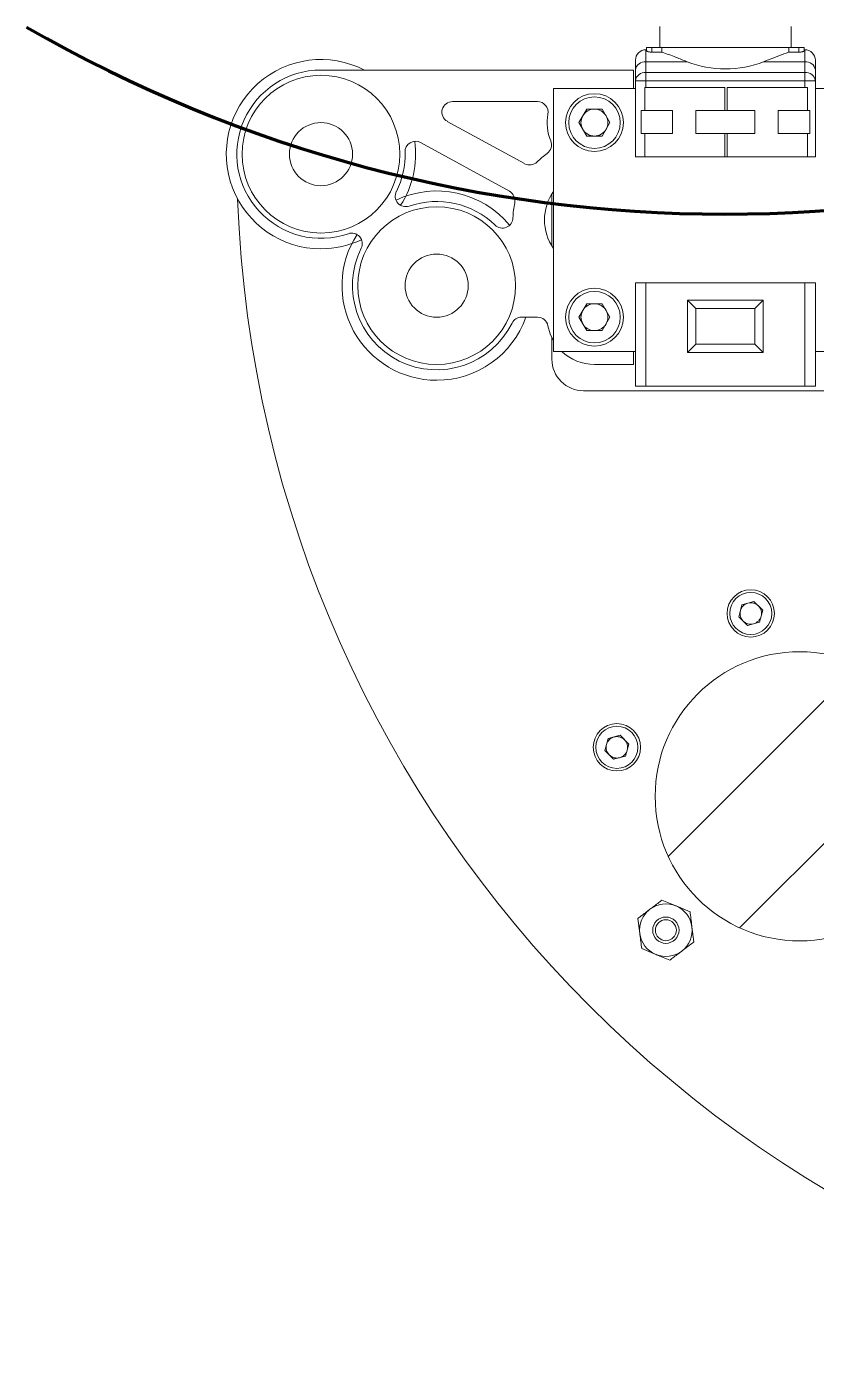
# Model space of a CAD drawing. Header units: millimetres. Extents: x 293 to 902, y 110 to 719.
# Drawn here: x 335.8 to 410.9, y 173.1 to 299.7 of the extents above; entities that cross this region are included whole.
import ezdxf

# ---------------------------------------------------------------- set-up
doc = ezdxf.new("R2010")
doc.units = ezdxf.units.MM

msp = doc.modelspace()

# ---------------------------------------------------------------- linework, layer by layer
at = {"color": 7, "linetype": 'Continuous', "lineweight": 15}
for p, q in [((396.01, 299.72), (396.01, 297.72)), ((408.51, 297.72), (408.51, 299.72)), ((394.77, 297.42), (394.77, 297.72)), ((395.27, 297.29), (395.27, 297.72)), ((395.27, 297.72), (396.23, 297.72)), ((396.23, 297.29), (396.23, 297.72)), ((408.28, 297.29), (408.28, 297.72)), ((408.28, 297.72), (409.25, 297.72)), ((409.25, 297.29), (409.25, 297.72)), ((409.75, 297.42), (409.75, 297.72)), ((394.71, 297.52), (394.77, 297.52)), ((394.71, 296.37), (394.71, 295.34)), ((398.63, 296.37), (394.71, 296.37)), ((396.23, 297.29), (395.27, 297.29)), ((409.81, 296.37), (405.88, 296.37)), ((409.25, 297.29), (408.28, 297.29)), ((409.75, 297.52), (409.81, 297.52)), ((409.81, 295.34), (409.81, 296.37)), ((363.81, 295.59), (393.51, 295.59)), ((393.51, 295.59), (393.51, 293.84)), ((393.71, 294.57), (393.71, 295.6)), ((394.71, 295.34), (409.81, 295.34)), ((410.81, 295.6), (410.81, 294.57)), ((385.91, 268.84), (385.91, 293.84)), ((385.91, 293.84), (393.71, 293.84)), ((393.71, 293.84), (393.71, 294.57)), ((393.71, 287.34), (393.71, 293.84)), ((394.59, 293.94), (394.59, 291.74)), ((394.59, 293.94), (402.21, 293.94)), ((409.81, 294.57), (394.71, 294.57)), ((402.21, 293.94), (402.21, 291.74)), ((402.42, 293.94), (402.42, 291.74)), ((402.42, 293.94), (410.05, 293.94)), ((410.05, 293.94), (410.05, 291.74)), ((410.81, 294.57), (410.81, 293.84)), ((410.81, 287.34), (410.81, 293.84)), ((418.61, 293.84), (410.81, 293.84)), ((384.4, 292.59), (376.31, 292.59)), ((388.33, 290.59), (389.07, 291.87)), ((390.54, 291.87), (389.07, 291.87)), ((390.54, 291.87), (391.28, 290.59)), ((394.24, 289.54), (394.24, 291.74)), ((397.22, 291.74), (394.24, 291.74)), ((394.59, 291.74), (397.22, 291.74)), ((397.22, 291.74), (397.22, 289.54)), ((399.46, 291.74), (399.46, 289.54)), ((399.46, 291.74), (402.21, 291.74)), ((405.06, 291.74), (399.46, 291.74)), ((402.42, 291.74), (405.06, 291.74)), ((405.06, 291.74), (405.06, 289.54)), ((407.29, 291.74), (410.05, 291.74)), ((407.29, 291.74), (407.29, 289.54)), ((410.27, 291.74), (407.29, 291.74)), ((410.27, 289.54), (410.27, 291.74)), ((375.82, 290.71), (383.17, 286.69)), ((388.33, 290.59), (389.07, 289.31)), ((391.28, 290.59), (390.54, 289.31)), ((389.07, 289.31), (390.54, 289.31)), ((397.22, 289.54), (394.24, 289.54)), ((394.59, 287.34), (394.59, 289.54)), ((397.22, 289.54), (394.59, 289.54)), ((402.21, 289.54), (399.46, 289.54)), ((405.06, 289.54), (399.46, 289.54)), ((402.21, 287.34), (402.21, 289.54)), ((402.42, 287.34), (402.42, 289.54)), ((405.06, 289.54), (402.42, 289.54)), ((410.05, 289.54), (407.29, 289.54)), ((410.27, 289.54), (407.29, 289.54)), ((410.05, 287.34), (410.05, 289.54)), ((373.28, 288.69), (381.73, 284.06)), ((410.81, 287.34), (393.71, 287.34)), ((385.76, 278.86), (385.76, 283.82)), ((393.71, 268.84), (393.71, 275.34)), ((393.71, 275.34), (410.81, 275.34)), ((410.81, 268.84), (410.81, 275.34)), ((398.66, 268.72), (398.66, 273.72)), ((399.46, 272.92), (398.66, 273.72)), ((398.66, 273.72), (405.86, 273.72)), ((405.06, 272.92), (405.86, 273.72)), ((405.86, 268.72), (405.86, 273.72)), ((388.33, 272.09), (389.07, 273.37)), ((390.54, 273.37), (389.07, 273.37)), ((390.54, 273.37), (391.28, 272.09)), ((399.46, 272.92), (399.46, 269.52)), ((405.06, 272.92), (399.46, 272.92)), ((405.06, 269.52), (405.06, 272.92)), ((384.4, 272.09), (382.87, 272.09)), ((388.33, 272.09), (389.07, 270.81)), ((391.28, 272.09), (390.54, 270.81)), ((385.76, 268.09), (385.76, 270.13)), ((389.07, 270.81), (390.54, 270.81)), ((385.91, 268.84), (393.71, 268.84)), ((393.51, 268.84), (393.51, 267.59)), ((393.71, 265.52), (393.71, 268.84)), ((399.46, 269.52), (398.66, 268.72)), ((398.66, 268.72), (405.86, 268.72)), ((399.46, 269.52), (405.06, 269.52)), ((405.06, 269.52), (405.86, 268.72)), ((418.61, 268.84), (410.81, 268.84)), ((410.81, 268.84), (410.81, 265.52)), ((389.81, 267.59), (393.51, 267.59)), ((415.76, 265.09), (388.76, 265.09)), ((394.71, 265.52), (409.81, 265.52)), ((403.83, 244.75), (403.53, 243.61)), ((403.83, 244.75), (404.97, 245.06)), ((405.81, 244.22), (404.97, 245.06)), ((403.53, 243.61), (404.36, 242.78)), ((405.81, 244.22), (405.5, 243.08)), ((405.5, 243.08), (404.36, 242.78)), ((396.82, 220.81), (415.04, 239.04)), ((391.11, 232.02), (390.8, 230.88)), ((391.11, 232.02), (392.25, 232.33)), ((393.08, 231.49), (392.25, 232.33)), ((403.61, 214.03), (421.83, 232.25)), ((390.8, 230.88), (391.63, 230.05)), ((393.08, 231.49), (392.77, 230.35)), ((392.77, 230.35), (391.63, 230.05)), ((398.9, 215.55), (397.57, 216.11)), ((393.94, 214.92), (394.12, 213.49)), ((399.26, 212.69), (399.08, 214.12)), ((394.3, 212.05), (395.63, 211.5))]:
    msp.add_line(p, q, dxfattribs=at)
at = {"color": 8, "linetype": 'Continuous', "lineweight": 15}
for p, q in [((394.71, 294.57), (394.71, 293.94)), ((409.81, 293.94), (409.81, 294.57)), ((394.71, 275.34), (394.71, 265.52)), ((409.81, 265.52), (409.81, 275.34))]:
    msp.add_line(p, q, dxfattribs=at)
at = {"color": 7, "linetype": 'Continuous', "lineweight": 15, "flags": 128}
for points in [[(394.77, 297.72), (394.78, 297.72), (394.8, 297.72), (394.85, 297.72), (394.91, 297.72), (394.99, 297.72), (395.07, 297.72), (395.17, 297.72), (395.27, 297.72)], [(396.23, 297.72), (397.52, 297.72), (399, 297.72), (400.59, 297.72), (402.26, 297.72), (403.92, 297.72), (405.52, 297.72), (406.99, 297.72), (408.28, 297.72)], [(409.25, 297.72), (409.34, 297.72), (409.44, 297.72), (409.52, 297.72), (409.6, 297.72), (409.66, 297.72), (409.71, 297.72), (409.74, 297.72), (409.75, 297.72)], [(393.71, 295.6), (393.71, 295.81), (393.71, 296), (393.71, 296.15), (393.71, 296.28), (393.71, 296.39), (393.71, 296.46), (393.71, 296.51), (393.71, 296.52)], [(394.71, 297.52), (394.71, 297.5), (394.71, 297.45), (394.71, 297.35), (394.71, 297.23), (394.71, 297.06), (394.71, 296.86), (394.71, 296.63), (394.71, 296.37)], [(409.81, 296.37), (409.81, 296.63), (409.81, 296.86), (409.81, 297.06), (409.81, 297.23), (409.81, 297.35), (409.81, 297.45), (409.81, 297.5), (409.81, 297.52)], [(410.81, 296.52), (410.81, 296.51), (410.81, 296.46), (410.81, 296.39), (410.81, 296.28), (410.81, 296.15), (410.81, 296), (410.81, 295.81), (410.81, 295.6)], [(394.71, 295.34), (394.71, 295.27), (394.71, 295.18), (394.71, 295.09), (394.71, 295), (394.71, 294.89), (394.71, 294.79), (394.71, 294.68), (394.71, 294.57)], [(409.81, 295.34), (409.81, 295.27), (409.81, 295.18), (409.81, 295.09), (409.81, 295), (409.81, 294.89), (409.81, 294.79), (409.81, 294.68), (409.81, 294.57)], [(394.71, 294.57), (394.51, 294.57), (394.32, 294.57), (394.15, 294.57), (394, 294.57), (393.87, 294.57), (393.78, 294.57), (393.72, 294.57), (393.71, 294.57)], [(410.81, 294.57), (410.79, 294.57), (410.73, 294.57), (410.64, 294.57), (410.51, 294.57), (410.36, 294.57), (410.19, 294.57), (410, 294.57), (409.81, 294.57)], [(385.38, 271.27), (385.59, 270.52), (385.91, 269.85)], [(394.71, 265.52), (394.51, 265.52), (394.32, 265.52), (394.15, 265.52), (394, 265.52), (393.87, 265.52), (393.78, 265.52), (393.72, 265.52), (393.71, 265.52)], [(410.81, 265.52), (410.79, 265.52), (410.73, 265.52), (410.64, 265.52), (410.51, 265.52), (410.36, 265.52), (410.19, 265.52), (410, 265.52), (409.81, 265.52)]]:
    msp.add_lwpolyline(points, dxfattribs=at)
at = {"color": 7, "linetype": 'Continuous', "lineweight": 15}
for centre, radius in [((363.81, 287.59), 7.5), ((389.81, 290.59), 2.75), ((389.81, 290.59), 2.45), ((363.81, 287.59), 3), ((374.81, 275.09), 7.5), ((374.81, 275.09), 3), ((389.81, 272.09), 2.75), ((389.81, 272.09), 2.45), ((404.67, 243.92), 2.25), ((404.67, 243.92), 2), ((409.33, 226.53), 13.75), ((391.94, 231.19), 2.25), ((391.94, 231.19), 2), ((396.6, 213.8), 1.25), ((396.6, 213.8), 0.997)]:
    msp.add_circle(centre, radius, dxfattribs=at)
at = {"color": 3, "lineweight": 100}
msp.add_arc((402.2, 414.64), 132.75, 240, 300, dxfattribs=at)
at = {"color": 7, "linetype": 'Continuous', "lineweight": 15}
for centre, radius, start, end in [((363.81, 287.59), 9, 62.734, 270), ((394.71, 296.52), 1, 90, 180), ((394.6, 295.47), 0.908, 83.5831, 171.6628), ((409.81, 296.52), 1, 0, 90), ((409.91, 295.47), 0.908, 8.3371, 96.417), ((363.81, 287.59), 8, 90, 289.0231), ((394.6, 294.44), 0.908, 83.5833, 171.6626), ((409.91, 294.44), 0.908, 8.3372, 96.4169), ((376.31, 291.59), 1, 90, 241.2739), ((384.4, 291.59), 1, 349.5243, 90), ((389.81, 290.59), 4.5, 169.5243, 202.6903), ((389.81, 290.59), 1.28, 90, 150), ((389.81, 290.59), 1.28, 30, 90), ((389.81, 290.59), 1.28, 150, 210), ((389.81, 290.59), 1.28, 330, 30), ((363.81, 287.59), 9, 327.303, 7.7567), ((372.8, 287.81), 1, 61.2739, 181.3873), ((384.73, 288.47), 1, 305.4451, 22.6903), ((389.81, 290.59), 1.28, 210, 270), ((389.81, 290.59), 1.28, 270, 330), ((363.81, 287.59), 8, 333.6725, 1.3873), ((389.81, 281.34), 7.75, 125.4451, 134.6723), ((383.65, 287.56), 1, 241.2739, 314.6723), ((371.87, 283.6), 1, 153.6725, 289.0231), ((374.81, 275.09), 9, 39.6224, 115.3925), ((381.25, 283.18), 1, 347.8754, 61.2739), ((389.81, 281.34), 4.75, 145.1903, 214.8097), ((470.39, 287.59), 114.58, 182.1378, 267.8622), ((374.81, 275.09), 8, 45.9918, 109.0231), ((389.81, 281.34), 7.75, 167.8754, 178.5385), ((381.06, 281.56), 1, 225.9918, 358.5385), ((374.81, 275.09), 9, 147.303, 270), ((366.74, 279.08), 1, 333.6725, 109.0231), ((363.81, 287.59), 9, 270, 295.3925), ((374.81, 275.09), 8, 153.6725, 333.6122), ((389.81, 272.09), 1.28, 150, 210), ((389.81, 272.09), 1.28, 90, 150), ((389.81, 272.09), 1.28, 30, 90), ((389.81, 272.09), 1.28, 330, 30), ((374.81, 275.09), 9, 270, 340.5288), ((382.87, 271.09), 1, 90, 153.6122), ((384.4, 271.09), 1, 10.4757, 90), ((389.81, 272.09), 1.28, 210, 270), ((389.81, 272.09), 1.28, 270, 330), ((389.81, 272.09), 4.5, 226.2383, 270), ((388.76, 268.09), 3, 180, 270), ((404.67, 243.92), 1.02, 105, 165), ((404.67, 243.92), 1.02, 45, 105), ((404.67, 243.92), 1.02, 345, 45), ((404.67, 243.92), 1.02, 165, 225), ((404.67, 243.92), 1.02, 225, 285), ((404.67, 243.92), 1.02, 285, 345), ((391.94, 231.19), 1.02, 105, 165), ((391.94, 231.19), 1.02, 45, 105), ((391.94, 231.19), 1.02, 345, 45), ((391.94, 231.19), 1.02, 165, 225), ((391.94, 231.19), 1.02, 225, 285), ((391.94, 231.19), 1.02, 285, 345), ((396.6, 213.8), 2.5, 127.2586, 187.2586), ((396.6, 213.8), 2.5, 67.2586, 127.2586), ((396.6, 213.8), 2.5, 7.2586, 67.2586), ((396.6, 213.8), 2.5, 307.2586, 7.2586), ((396.6, 213.8), 2.5, 187.2586, 247.2586), ((396.6, 213.8), 2.5, 247.2586, 307.2586)]:
    msp.add_arc(centre, radius, start, end, dxfattribs=at)
msp.add_ellipse((402.26, 302.73), major_axis=(-8.5, 0), ratio=0.826667, start_param=1.129762, end_param=2.011831, dxfattribs=at)
for points, knots in [([(395.27, 297.29), (395.21, 297.29), (395.1, 297.3), (394.96, 297.32), (394.84, 297.35), (394.78, 297.39), (394.77, 297.41), (394.77, 297.42)], [0, 0, 0, 0, 0.204819, 0.409462, 0.61896, 0.836811, 1, 1, 1, 1]), ([(398.63, 296.37), (398.27, 296.52), (397.41, 296.87), (396.67, 297.13), (396.23, 297.29)], [0, 0, 0, 0, 0.414445, 1, 1, 1, 1]), ([(408.28, 297.29), (407.66, 297.06), (406.9, 296.78), (406.04, 296.44), (405.88, 296.37)], [0, 0, 0, 0, 0.823575, 1, 1, 1, 1]), ([(409.75, 297.42), (409.74, 297.41), (409.73, 297.38), (409.64, 297.34), (409.51, 297.31), (409.37, 297.29), (409.28, 297.29), (409.25, 297.29)], [0, 0, 0, 0, 0.22133, 0.442625, 0.664265, 0.880142, 1, 1, 1, 1]), ([(395.09, 215.79), (395.19, 215.87), (395.58, 216.17), (395.96, 216.46), (396.23, 216.67)], [0, 0, 0, 0, 0.268634, 1, 1, 1, 1]), ([(397.57, 216.11), (397.53, 216.12), (397.08, 216.31), (396.64, 216.49), (396.23, 216.67)], [0, 0, 0, 0, 0.070139, 1, 1, 1, 1]), ([(393.94, 214.92), (394.03, 214.99), (394.41, 215.28), (394.8, 215.57), (395.09, 215.79)], [0, 0, 0, 0, 0.257553, 1, 1, 1, 1]), ([(399.08, 214.12), (399.07, 214.15), (399.01, 214.64), (398.95, 215.11), (398.9, 215.55)], [0, 0, 0, 0, 0.070133, 1, 1, 1, 1]), ([(394.12, 213.49), (394.12, 213.45), (394.18, 212.97), (394.25, 212.5), (394.3, 212.05)], [0, 0, 0, 0, 0.070146, 1, 1, 1, 1]), ([(395.63, 211.5), (395.66, 211.48), (396.11, 211.3), (396.55, 211.11), (396.96, 210.94)], [0, 0, 0, 0, 0.07014, 1, 1, 1, 1]), ([(396.96, 210.94), (397.06, 211.01), (397.43, 211.3), (397.82, 211.59), (398.11, 211.81)], [0, 0, 0, 0, 0.257548, 1, 1, 1, 1]), ([(398.11, 211.81), (398.22, 211.89), (398.61, 212.19), (398.98, 212.48), (399.26, 212.69)], [0, 0, 0, 0, 0.268634, 1, 1, 1, 1])]:
    msp.add_open_spline(points, degree=3, knots=knots, dxfattribs=at)

doc.saveas('drawing.dxf')
